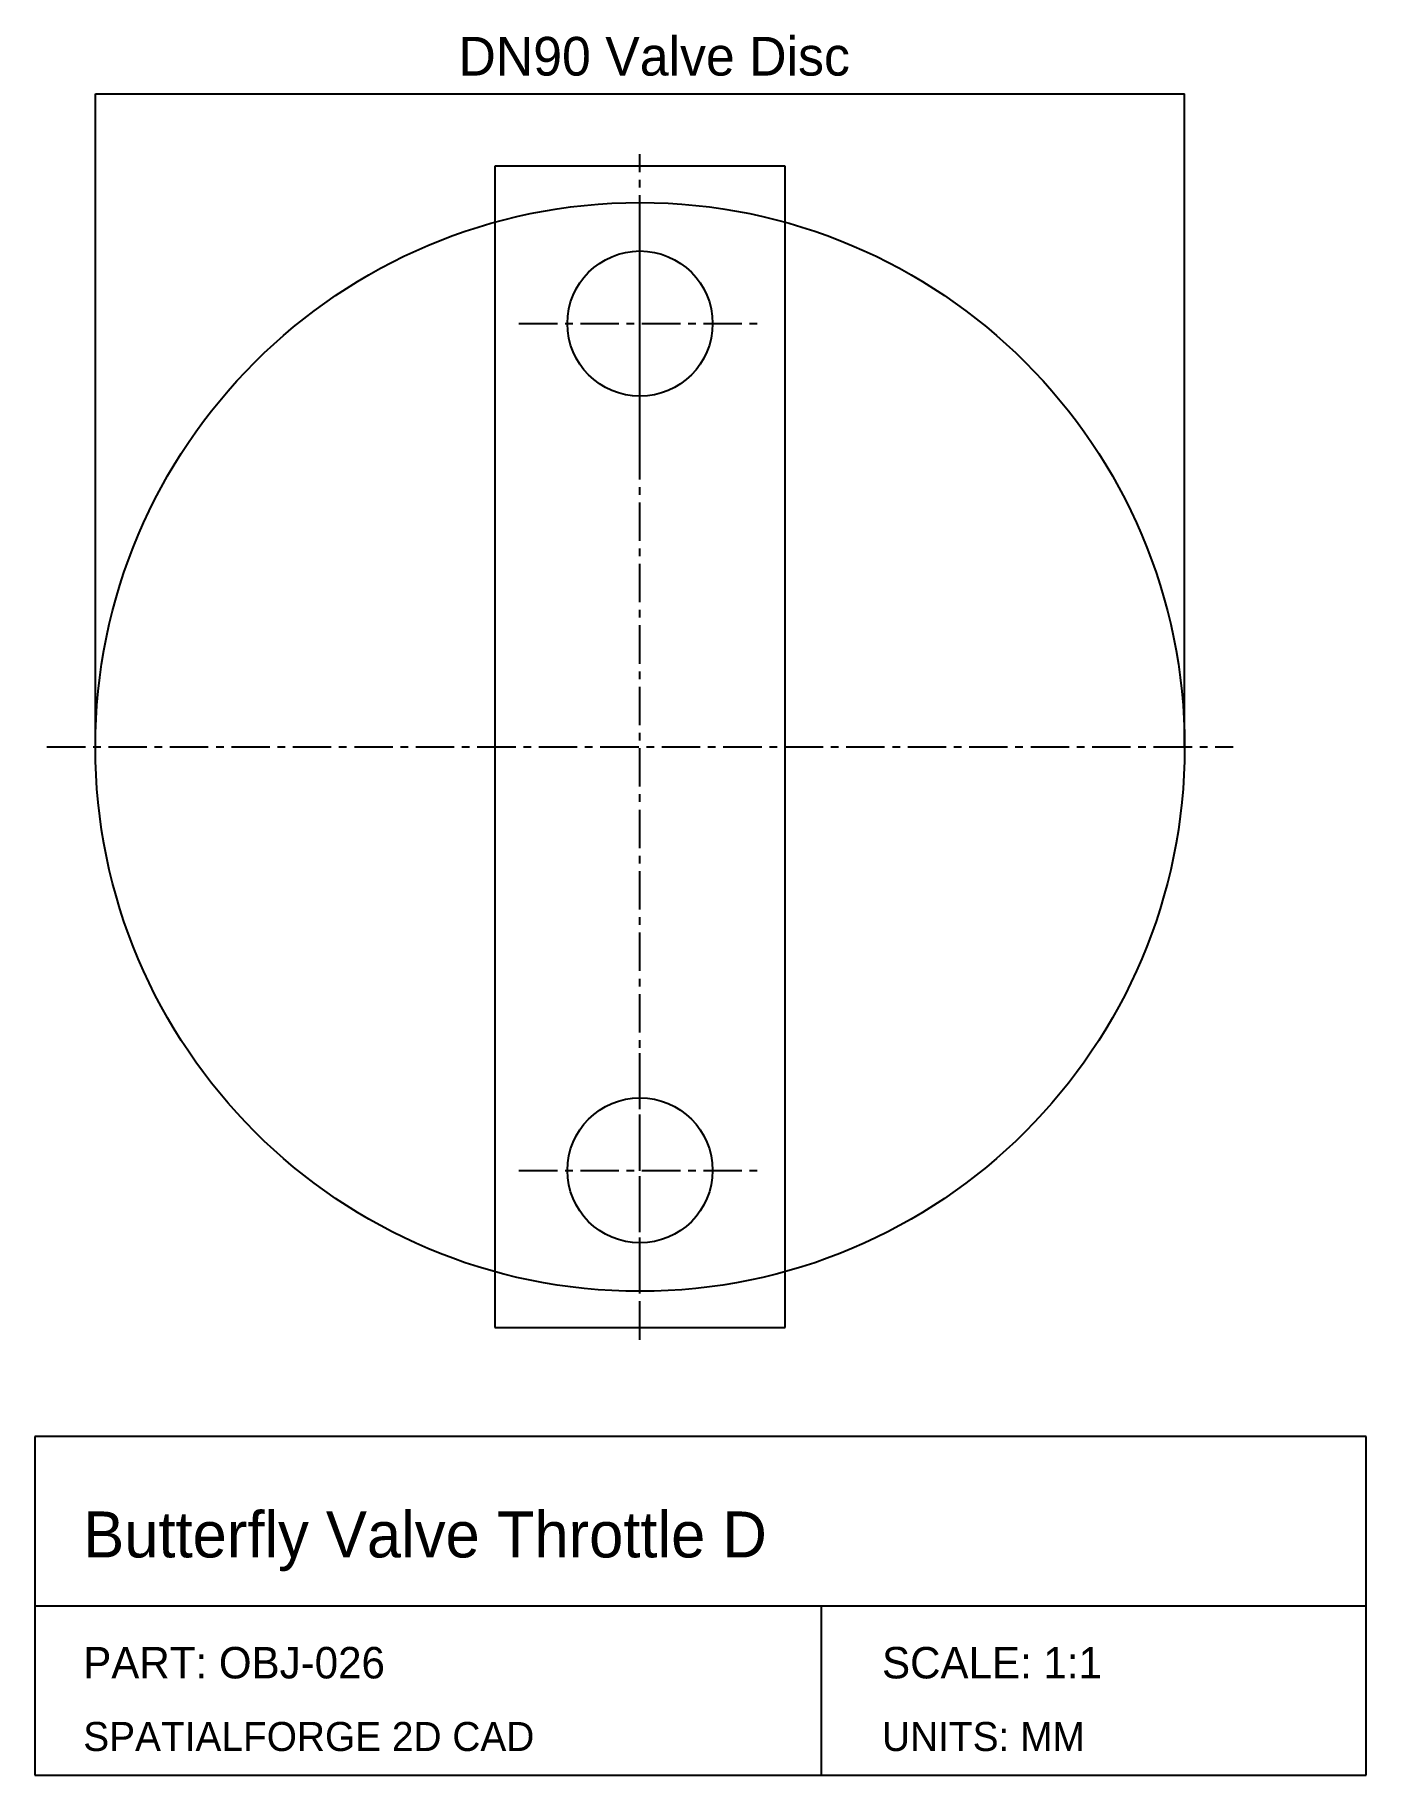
# Model space of a CAD drawing. Header units: millimetres. Extents: x 10 to 120, y -25 to 119.
import ezdxf

# ---------------------------------------------------------------- set-up
doc = ezdxf.new("R2010")
doc.units = ezdxf.units.MM
doc.linetypes.add('CENTER', pattern=[5.08, 3.175, -0.635, 0.635, -0.635])
for name, color, linetype in [('CENTER', 1, 'CENTER'), ('DIM', 3, 'CONTINUOUS'), ('TITLE', 5, 'CONTINUOUS'), ('VISIBLE', 7, 'CONTINUOUS')]:
    doc.layers.add(name, color=color, linetype=linetype)

msp = doc.modelspace()

# ---------------------------------------------------------------- linework, layer by layer
at = {"layer": 'CENTER', "linetype": 'CENTER'}
for p, q in [((60, 11), (60, 109)), ((60, 85), (60, 105)), ((50, 95), (70, 95)), ((11, 60), (109, 60)), ((60, 15), (60, 35)), ((50, 25), (70, 25))]:
    msp.add_line(p, q, dxfattribs=at)
at = {"layer": 'DIM'}
for p, q in [((15, 60), (15, 114)), ((15, 114), (105, 114)), ((105, 60), (105, 114))]:
    msp.add_line(p, q, dxfattribs=at)
at = {"layer": 'TITLE', "linetype": 'CONTINUOUS'}
for p, q in [((120, 3), (10, 3)), ((10, 3), (10, -25)), ((120, -25), (120, 3)), ((10, -25), (120, -25))]:
    msp.add_line(p, q, dxfattribs=at)
at = {"layer": 'TITLE'}
for p, q in [((10, -11), (120, -11)), ((75, -25), (75, -11))]:
    msp.add_line(p, q, dxfattribs=at)
at = {"layer": 'VISIBLE', "linetype": 'CONTINUOUS'}
for p, q in [((72, 108), (48, 108)), ((48, 108), (48, 12)), ((72, 12), (72, 108)), ((48, 12), (72, 12))]:
    msp.add_line(p, q, dxfattribs=at)
at = {"layer": 'VISIBLE'}
for centre, radius in [((60, 60), 45), ((60, 95), 6), ((60, 25), 6)]:
    msp.add_circle(centre, radius, dxfattribs=at)

# ---------------------------------------------------------------- texts
at = {"layer": 'DIM'}
msp.add_text('DN90 Valve Disc', height=3.2, dxfattribs=at).set_placement((45, 115.5))
at = {"layer": 'TITLE'}
for s, height, p in [('Butterfly Valve Throttle D', 3.8, (14, -7)), ('PART: OBJ-026', 2.6, (14, -17)), ('SCALE: 1:1', 2.6, (80, -17)), ('SPATIALFORGE 2D CAD', 2.4, (14, -23)), ('UNITS: MM', 2.4, (80, -23))]:
    msp.add_text(s, height=height, dxfattribs=at).set_placement(p)

doc.saveas('drawing.dxf')
